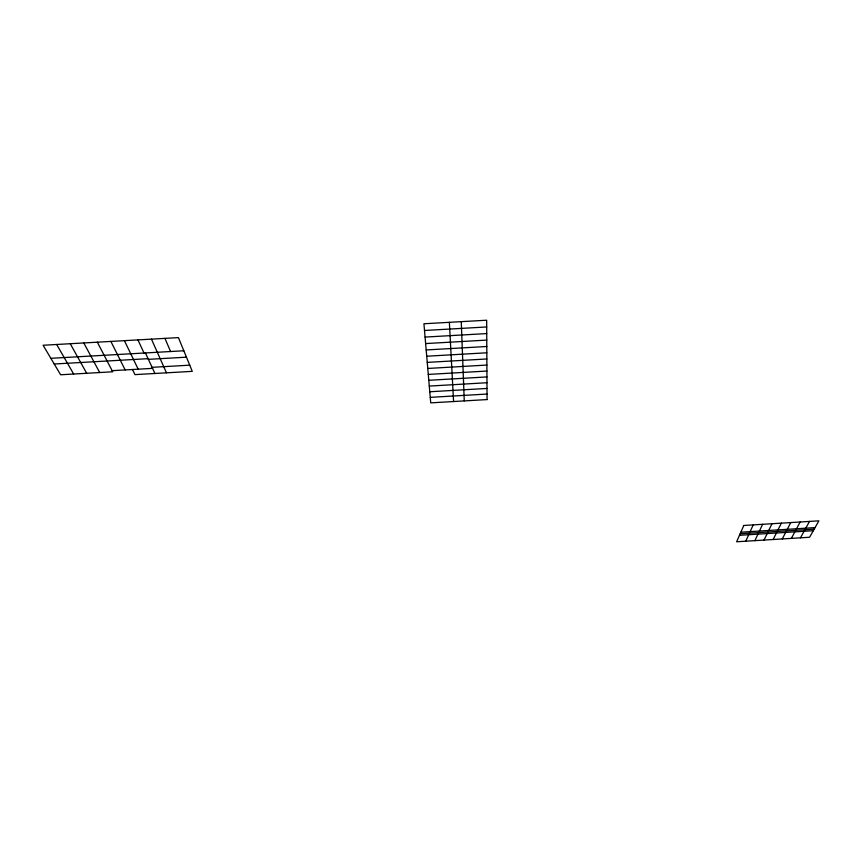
<?xml version="1.0" encoding="UTF-8"?>
<svg xmlns="http://www.w3.org/2000/svg" width="862" height="862" viewBox="0 0 862 862"><rect width="100%" height="100%" fill="white"/><g stroke="black" fill="none" stroke-linecap="round" stroke-linejoin="round"><path stroke-width="1.29" d="M745.749 541.217L753.226 524.893M754.886 540.646L762.611 524.312M764.012 540.075L772.007 523.73M773.128 539.515L781.392 523.148M782.254 538.944L790.777 522.566M791.359 538.384L800.151 521.995M800.475 537.813L809.526 521.413M740.857 532.188L815.064 527.598M740.167 533.74L814.17 529.16M739.488 535.291L813.286 530.712M428.791 380.293L486.944 376.931M429.287 386.079L486.976 382.728M429.772 391.757L486.998 388.439M430.257 397.35L487.03 394.053M424.513 330.48L486.696 326.957M50.858 358.312L183.832 350.769M425.074 337.074L486.728 333.583M54.241 364.012L148.081 358.667M148.393 359.346L186.461 357.18M425.634 343.572L486.761 340.091M426.184 349.95L486.793 346.492M152.089 367.331L189.737 365.176M112.135 370.671L152.563 368.365M426.722 356.221L486.825 352.784M427.25 362.385L486.858 358.969M427.778 368.462L486.89 365.057M428.285 374.42L486.911 371.048M56.676 344.488L73.658 374.022M70.242 343.722L86.685 373.278M83.797 342.957L99.712 372.535M97.341 342.192L112.717 371.791L60.62 374.776L43.1 345.253L178.434 337.613L192.269 371.35L134.968 374.625L132.457 369.507M110.875 341.427L125.162 369.927M124.408 340.662L138.179 369.184M137.931 339.897L144.029 353.032M145.43 352.946L154.934 373.483M151.443 339.132L166.474 372.826M164.944 338.378L170.568 351.524M449.371 322.323L453.574 401.53M461.267 321.655L464.252 400.905M743.82 525.475L736.622 541.778L809.58 537.252L818.9 520.831L743.82 525.475M487.062 399.58L430.731 402.866L423.932 323.756L486.664 320.222L487.062 399.58"/></g></svg>
